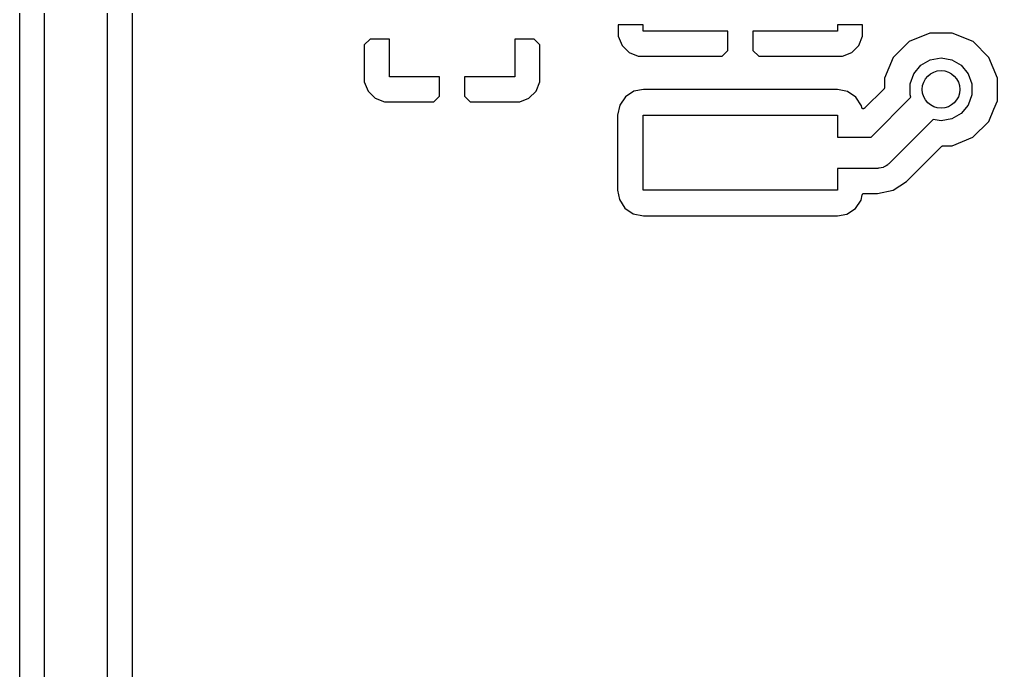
# Model space of a CAD drawing. Extents: x 0.3 to 75.7, y -92.7 to -0.5.
# Drawn here: x 52.55 to 60.35, y -70.04 to -64.84 of the extents above; entities that cross this region are included whole.
import ezdxf

# ---------------------------------------------------------------- set-up
doc = ezdxf.new("R2010")
doc.units = 0
doc.header["$MEASUREMENT"] = 0
doc.layers.add('BLACK', color=7, linetype='CONTINUOUS')

msp = doc.modelspace()

# ---------------------------------------------------------------- linework, layer by layer
at = {"layer": 'Black'}
for p, q in [((52.75, -65.5), (52.75, -64.6036)), ((53.25, -64.6036), (53.25, -65.5)), ((52.55, -64.6918), (52.55, -72.4328)), ((53.45, -65.0403), (53.45, -64.6918)), ((57.325, -64.885), (57.325, -64.9748)), ((57.525, -64.885), (57.325, -64.885)), ((57.525, -64.935), (57.525, -64.885)), ((59.075, -64.885), (59.075, -64.935)), ((59.275, -64.885), (59.075, -64.885)), ((59.275, -64.9748), (59.275, -64.885)), ((57.325, -64.9748), (57.3554, -65.0483)), ((58.2, -64.935), (57.525, -64.935)), ((58.2, -65.0894), (58.2, -64.935)), ((59.075, -64.935), (58.4, -64.935)), ((58.4, -64.935), (58.4, -65.0894)), ((59.2446, -65.0483), (59.275, -64.9748)), ((59.8109, -64.9499), (59.6454, -65.0183)), ((59.9899, -64.9501), (59.8109, -64.9499)), ((60.1552, -65.0187), (59.9899, -64.9501)), ((53.45, -65.605), (53.45, -65.0403)), ((55.3456, -65), (55.3, -65.0456)), ((55.3, -65.0456), (55.3, -65.3398)), ((55.5, -65), (55.3456, -65)), ((55.5, -65.3), (55.5, -65)), ((56.5, -65), (56.5, -65.3)), ((56.6544, -65), (56.5, -65)), ((56.7, -65.0456), (56.6544, -65)), ((56.7, -65.3398), (56.7, -65.0456)), ((57.3554, -65.0483), (57.4117, -65.1046)), ((59.1883, -65.1046), (59.2446, -65.0483)), ((59.6454, -65.0183), (59.5187, -65.1448)), ((60.2817, -65.1454), (60.1552, -65.0187)), ((57.4117, -65.1046), (57.4852, -65.135)), ((58.1544, -65.135), (58.2, -65.0894)), ((58.4, -65.0894), (58.4456, -65.135)), ((59.1148, -65.135), (59.1883, -65.1046)), ((57.4852, -65.135), (58.1544, -65.135)), ((58.4456, -65.135), (59.1148, -65.135)), ((59.5187, -65.1448), (59.4501, -65.3101)), ((59.6827, -65.2745), (59.7387, -65.2078)), ((59.7387, -65.2078), (59.8142, -65.1642)), ((59.8142, -65.1642), (59.9, -65.149)), ((59.9, -65.149), (59.9858, -65.1642)), ((59.9858, -65.1642), (60.0613, -65.2078)), ((60.0613, -65.2078), (60.1173, -65.2745)), ((60.3501, -65.3109), (60.2817, -65.1454)), ((59.6529, -65.3564), (59.6827, -65.2745)), ((60.1173, -65.2745), (60.1471, -65.3564)), ((55.3, -65.3398), (55.3304, -65.4133)), ((55.9, -65.3), (55.5, -65.3)), ((55.9, -65.4544), (55.9, -65.3)), ((56.5, -65.3), (56.1, -65.3)), ((56.1, -65.3), (56.1, -65.4544)), ((56.6696, -65.4133), (56.7, -65.3398)), ((59.4501, -65.3101), (59.45, -65.385)), ((59.6529, -65.4436), (59.6529, -65.3564)), ((60.1471, -65.3564), (60.1471, -65.4436)), ((60.3499, -65.4899), (60.3501, -65.3109)), ((55.3304, -65.4133), (55.3867, -65.4696)), ((56.6133, -65.4696), (56.6696, -65.4133)), ((57.451, -65.415), (57.3828, -65.4588)), ((57.5262, -65.4008), (57.451, -65.415)), ((59.0737, -65.4008), (57.5262, -65.4008)), ((59.1543, -65.4172), (59.0737, -65.4008)), ((59.2212, -65.4628), (59.1543, -65.4172)), ((59.4462, -65.3942), (59.2895, -65.5509)), ((59.4465, -65.3937), (59.4462, -65.3942)), ((59.447, -65.3933), (59.4465, -65.3937)), ((59.4478, -65.3919), (59.447, -65.3933)), ((59.4488, -65.3905), (59.4478, -65.3919)), ((59.4489, -65.3899), (59.4488, -65.3905)), ((59.4492, -65.3894), (59.4489, -65.3899)), ((59.4495, -65.3878), (59.4492, -65.3894)), ((59.45, -65.3861), (59.4495, -65.3878)), ((59.45, -65.385), (59.4499, -65.3856)), ((59.4499, -65.3856), (59.45, -65.3861)), ((52.75, -67.5), (52.75, -65.5)), ((53.25, -65.5), (53.25, -67.5)), ((55.3867, -65.4696), (55.4602, -65.5)), ((55.4602, -65.5), (55.8544, -65.5)), ((55.8544, -65.5), (55.9, -65.4544)), ((56.1, -65.4544), (56.1456, -65.5)), ((56.1456, -65.5), (56.5398, -65.5)), ((56.5398, -65.5), (56.6133, -65.4696)), ((57.3828, -65.4588), (57.3372, -65.5257)), ((59.265, -65.531), (59.2212, -65.4628)), ((59.3432, -65.78), (59.66, -65.4632)), ((59.66, -65.4632), (59.6529, -65.4436)), ((60.1471, -65.4436), (60.1173, -65.5255)), ((60.3218, -65.5576), (60.3499, -65.4899)), ((57.3372, -65.5257), (57.3208, -65.6063)), ((59.2675, -65.5441), (59.265, -65.531)), ((59.2677, -65.5446), (59.2675, -65.5441)), ((59.2677, -65.5451), (59.2677, -65.5446)), ((59.2685, -65.5467), (59.2677, -65.5451)), ((59.2691, -65.5484), (59.2685, -65.5467)), ((59.2694, -65.5487), (59.2691, -65.5484)), ((59.2696, -65.5492), (59.2694, -65.5487)), ((59.2709, -65.5504), (59.2696, -65.5492)), ((59.272, -65.5518), (59.2709, -65.5504)), ((59.2725, -65.552), (59.272, -65.5518)), ((59.2728, -65.5524), (59.2725, -65.552)), ((59.2744, -65.5531), (59.2728, -65.5524)), ((59.276, -65.554), (59.2744, -65.5531)), ((59.2765, -65.5541), (59.276, -65.554)), ((59.2769, -65.5543), (59.2765, -65.5541)), ((59.2787, -65.5544), (59.2769, -65.5543)), ((59.2804, -65.5547), (59.2787, -65.5544)), ((59.2809, -65.5546), (59.2804, -65.5547)), ((59.2814, -65.5547), (59.2809, -65.5546)), ((59.2831, -65.5542), (59.2814, -65.5547)), ((59.2849, -65.5539), (59.2831, -65.5542)), ((59.2853, -65.5536), (59.2849, -65.5539)), ((59.2858, -65.5535), (59.2853, -65.5536)), ((59.2872, -65.5525), (59.2858, -65.5535)), ((59.2887, -65.5516), (59.2872, -65.5525)), ((59.2891, -65.5512), (59.2887, -65.5516)), ((59.2895, -65.5509), (59.2891, -65.5512)), ((60.0613, -65.5922), (59.9858, -65.6358)), ((60.1173, -65.5255), (60.0613, -65.5922)), ((60.2813, -65.6552), (60.3218, -65.5576)), ((60.3218, -65.5576), (60.3218, -65.5576)), ((53.45, -70.764), (53.45, -65.605)), ((57.3208, -65.6063), (57.3208, -66.2038)), ((57.525, -66.205), (57.525, -65.605)), ((57.525, -65.605), (59.075, -65.605)), ((59.075, -65.605), (59.075, -65.78)), ((59.8369, -65.6398), (59.4834, -65.9934)), ((59.9, -65.651), (59.8369, -65.6398)), ((59.9858, -65.6358), (59.9, -65.651)), ((60.1546, -65.7817), (60.2813, -65.6552)), ((59.075, -65.78), (59.3432, -65.78)), ((59.9891, -65.8501), (60.1546, -65.7817)), ((59.7236, -66.0361), (59.9058, -65.8538)), ((59.9058, -65.8538), (59.9063, -65.8535)), ((59.9063, -65.8535), (59.9066, -65.853)), ((59.9066, -65.853), (59.9081, -65.8522)), ((59.9081, -65.8522), (59.9095, -65.8512)), ((59.9095, -65.8512), (59.9101, -65.8511)), ((59.9101, -65.8511), (59.9106, -65.8508)), ((59.9106, -65.8508), (59.9122, -65.8505)), ((59.9122, -65.8505), (59.9139, -65.8501)), ((59.9139, -65.8501), (59.9144, -65.8501)), ((59.9144, -65.8501), (59.915, -65.85)), ((59.915, -65.85), (59.9891, -65.8501)), ((59.395, -66.03), (59.075, -66.03)), ((59.075, -66.03), (59.075, -66.205)), ((59.4004, -66.029), (59.395, -66.03)), ((59.4059, -66.0295), (59.4004, -66.029)), ((59.4217, -66.0253), (59.4059, -66.0295)), ((59.4378, -66.0225), (59.4217, -66.0253)), ((59.4425, -66.0197), (59.4378, -66.0225)), ((59.4478, -66.0183), (59.4425, -66.0197)), ((59.4612, -66.0089), (59.4478, -66.0183)), ((59.4753, -66.0008), (59.4612, -66.0089)), ((59.4789, -65.9965), (59.4753, -66.0008)), ((59.4834, -65.9934), (59.4789, -65.9965)), ((59.6257, -66.1339), (59.7236, -66.0361)), ((59.7236, -66.0361), (59.7236, -66.0361)), ((59.5193, -66.205), (59.6257, -66.1339)), ((57.3208, -66.2038), (57.335, -66.279)), ((59.075, -66.205), (57.525, -66.205)), ((59.3937, -66.23), (59.5193, -66.205)), ((57.335, -66.279), (57.3788, -66.3472)), ((59.2172, -66.3512), (59.2628, -66.2843)), ((59.2628, -66.2843), (59.2717, -66.2404)), ((59.2717, -66.2404), (59.2725, -66.2385)), ((59.2725, -66.2385), (59.2732, -66.2365)), ((59.2732, -66.2365), (59.2733, -66.2364)), ((59.2733, -66.2364), (59.2734, -66.2362)), ((59.2734, -66.2362), (59.2748, -66.2347)), ((59.2748, -66.2347), (59.2761, -66.233)), ((59.2761, -66.233), (59.2763, -66.233)), ((59.2763, -66.233), (59.2764, -66.2328)), ((59.2764, -66.2328), (59.2782, -66.2318)), ((59.2782, -66.2318), (59.28, -66.2308)), ((59.28, -66.2308), (59.2802, -66.2308)), ((59.2802, -66.2308), (59.2803, -66.2307)), ((59.2803, -66.2307), (59.2824, -66.2304)), ((59.2824, -66.2304), (59.2845, -66.23)), ((59.2845, -66.23), (59.3937, -66.23)), ((57.3788, -66.3472), (57.4457, -66.3928)), ((59.149, -66.395), (59.2172, -66.3512)), ((57.4457, -66.3928), (57.5263, -66.4092)), ((57.5263, -66.4092), (59.0738, -66.4092)), ((59.0738, -66.4092), (59.149, -66.395)), ((52.75, -69.5), (52.75, -67.5)), ((53.25, -67.5), (53.25, -69.5)), ((52.75, -72.65), (52.75, -69.5)), ((53.25, -69.5), (53.25, -72.65))]:
    msp.add_line(p, q, dxfattribs=at)
msp.add_circle((59.9, -65.4), 0.15, dxfattribs=at)

doc.saveas('drawing.dxf')
